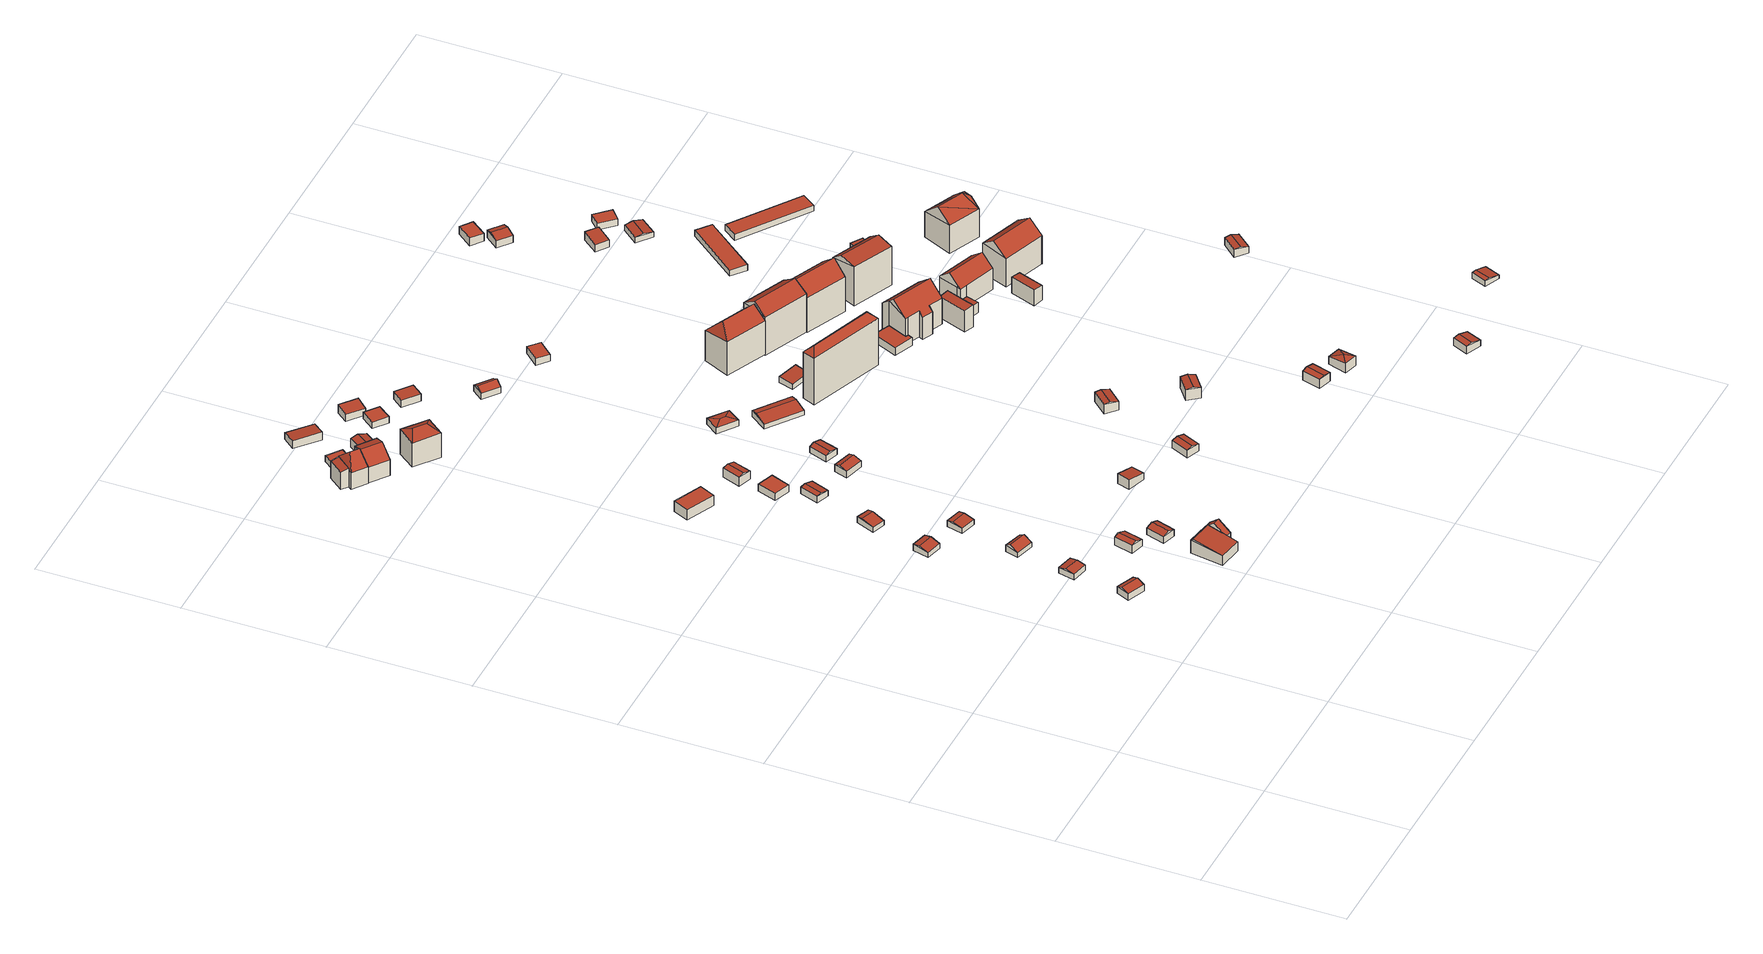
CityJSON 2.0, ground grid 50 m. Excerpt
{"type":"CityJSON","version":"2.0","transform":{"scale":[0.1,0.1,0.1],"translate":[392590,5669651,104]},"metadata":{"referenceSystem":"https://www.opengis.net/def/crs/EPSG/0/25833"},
"CityObjects":{
"building1":{"type":"Building","attributes":{"Dachtyp_tdc":"tdcGableRoof","Gemeindeschluessel":14627140,"Dachneigung":16.82,"QualitaetDacherkennung":60,"Geometrietyp2DReferenz":"3000","function":"31001_9998","roofType":"3100","measuredHeight":3.25},"geometry":[{"type":"MultiSurface","lod":"2","boundaries":[[[0,1,2,3]],[[1,4,5,2]],[[4,6,7,5]],[[6,0,3,7]],[[4,1,8]],[[0,6,9]],[[1,0,9,8]],[[6,4,8,9]],[[3,2,5,7]]],"semantics":{"surfaces":[{"type":"WallSurface"},{"type":"RoofSurface"},{"type":"GroundSurface"}],"values":[0,0,0,0,0,0,1,1,2]}}]},
"building2":{"type":"Building","attributes":{"Gemeindeschluessel":14627140,"Dachtyp_tdc":"tdcGableRoof","Dachneigung":11.04,"QualitaetDacherkennung":76,"Geometrietyp2DReferenz":"3000","function":"31001_9998","roofType":"3100","measuredHeight":2.81},"geometry":[{"type":"MultiSurface","lod":"2","boundaries":[[[10,11,12,13]],[[11,14,15,12]],[[14,16,17,15]],[[16,10,13,17]],[[14,11,18]],[[10,16,19]],[[11,10,19,18]],[[16,14,18,19]],[[13,12,15,17]]],"semantics":{"surfaces":[{"type":"WallSurface"},{"type":"RoofSurface"},{"type":"GroundSurface"}],"values":[0,0,0,0,0,0,1,1,2]}}]},
"building3":{"type":"Building","attributes":{"Dachtyp_tdc":"tdcGableRoof","Gemeindeschluessel":14627140,"Dachneigung":17.7,"QualitaetDacherkennung":90,"Geometrietyp2DReferenz":"3000","function":"31001_9998","roofType":"3100","measuredHeight":3.04},"geometry":[{"type":"MultiSurface","lod":"2","boundaries":[[[20,21,22,23]],[[21,24,25,22]],[[24,26,27,25]],[[26,20,23,27]],[[24,21,28]],[[20,26,29]],[[21,20,29,28]],[[26,24,28,29]],[[23,22,25,27]]],"semantics":{"surfaces":[{"type":"WallSurface"},{"type":"RoofSurface"},{"type":"GroundSurface"}],"values":[0,0,0,0,0,0,1,1,2]}}]},
"building4":{"type":"Building","attributes":{"Gemeindeschluessel":14627140,"Geometrietyp2DReferenz":"3000","function":"31001_9998","roofType":"9999"},"children":["building4-1","building4-2"]},
"building4-1":{"type":"BuildingPart","attributes":{"Dachtyp_tdc":"tdcGableRoof","Dachneigung":39.43,"QualitaetDacherkennung":83,"Geometrietyp2DReferenz":"3000","roofType":"3100","measuredHeight":7.21},"parents":["building4"],"geometry":[{"type":"MultiSurface","lod":"2","boundaries":[[[30,31,32,33]],[[31,34,35,32]],[[34,36,37,35]],[[34,31,38]],[[31,30,39,40,41,38]],[[36,34,38,41,42,43]],[[33,32,35,37]],[[33,37,36,30]],[[41,40,42]],[[43,39,30,36]],[[42,40,39,43]]],"semantics":{"surfaces":[{"type":"WallSurface"},{"type":"RoofSurface"},{"type":"GroundSurface"},{"type":"ClosureSurface"}],"values":[0,0,0,0,1,1,2,3,0,3,3]}}]},
"building4-2":{"type":"BuildingPart","attributes":{"Dachtyp_tdc":"tdcGableRoof","Dachneigung":10.47,"QualitaetDacherkennung":32,"Geometrietyp2DReferenz":"3000","roofType":"3100","measuredHeight":5.66},"parents":["building4"],"geometry":[{"type":"MultiSurface","lod":"2","boundaries":[[[44,45,30,33,46]],[[47,48,49,50]],[[48,44,46,49]],[[44,48,51]],[[45,44,51,52]],[[48,47,42,40,52,51]],[[46,33,37,50,49]],[[47,50,37,36,43]],[[39,30,45]],[[36,37,33,30]],[[43,36,30,39]],[[45,52,40,39]],[[43,42,47]],[[39,40,42,43]]],"semantics":{"surfaces":[{"type":"WallSurface"},{"type":"RoofSurface"},{"type":"GroundSurface"},{"type":"ClosureSurface"}],"values":[0,0,0,0,1,1,2,0,0,3,3,0,0,3]}}]},
"building5":{"type":"Building","attributes":{"Dachtyp_tdc":"tdcGableRoof","Gemeindeschluessel":14627140,"Dachneigung":27.89,"QualitaetDacherkennung":68,"Geometrietyp2DReferenz":"3000","function":"31001_9998","roofType":"3100","measuredHeight":3.41},"geometry":[{"type":"MultiSurface","lod":"2","boundaries":[[[53,54,55,56]],[[54,57,58,55]],[[57,59,60,58]],[[59,53,56,60]],[[57,54,61]],[[53,59,62]],[[54,53,62,61]],[[59,57,61,62]],[[56,55,58,60]]],"semantics":{"surfaces":[{"type":"WallSurface"},{"type":"RoofSurface"},{"type":"GroundSurface"}],"values":[0,0,0,0,0,0,1,1,2]}}]},
"building6":{"type":"Building","attributes":{"Dachtyp_tdc":"tdcGableRoof","Gemeindeschluessel":14627140,"Dachneigung":19.3,"QualitaetDacherkennung":85,"Geometrietyp2DReferenz":"3000","function":"31001_9998","roofType":"3100","measuredHeight":3.74},"geometry":[{"type":"MultiSurface","lod":"2","boundaries":[[[63,64,65,66]],[[64,67,68,65]],[[67,69,70,68]],[[69,63,66,70]],[[67,64,71]],[[63,69,72]],[[64,63,72,71]],[[69,67,71,72]],[[66,65,68,70]]],"semantics":{"surfaces":[{"type":"WallSurface"},{"type":"RoofSurface"},{"type":"GroundSurface"}],"values":[0,0,0,0,0,0,1,1,2]}}]},
"building7":{"type":"Building","attributes":{"Dachtyp_tdc":"tdcGableRoof","Gemeindeschluessel":14627140,"Dachneigung":17.99,"QualitaetDacherkennung":92,"Geometrietyp2DReferenz":"3000","function":"31001_9998","roofType":"3100","measuredHeight":3.45},"geometry":[{"type":"MultiSurface","lod":"2","boundaries":[[[73,74,75,76]],[[74,77,78,75]],[[77,79,80,78]],[[79,73,76,80]],[[77,74,81]],[[73,79,82]],[[74,73,82,81]],[[79,77,81,82]],[[76,75,78,80]]],"semantics":{"surfaces":[{"type":"WallSurface"},{"type":"RoofSurface"},{"type":"GroundSurface"}],"values":[0,0,0,0,0,0,1,1,2]}}]},
"building8":{"type":"Building","attributes":{"Dachtyp_tdc":"tdcGableRoof","Gemeindeschluessel":14627140,"Dachneigung":10.34,"QualitaetDacherkennung":85,"Geometrietyp2DReferenz":"3000","function":"31001_9998","roofType":"3100","measuredHeight":2.72},"geometry":[{"type":"MultiSurface","lod":"2","boundaries":[[[83,84,85,86]],[[84,87,88,85]],[[87,89,90,88]],[[89,83,86,90]],[[87,84,91]],[[83,89,92]],[[84,83,92,91]],[[89,87,91,92]],[[86,85,88,90]]],"semantics":{"surfaces":[{"type":"WallSurface"},{"type":"RoofSurface"},{"type":"GroundSurface"}],"values":[0,0,0,0,0,0,1,1,2]}}]},
"building9":{"type":"Building","attributes":{"Dachtyp_tdc":"tdcGableRoof","Gemeindeschluessel":14627140,"Dachneigung":10.16,"QualitaetDacherkennung":88,"Geometrietyp2DReferenz":"3000","function":"31001_9998","roofType":"3100","measuredHeight":2.74},"geometry":[{"type":"MultiSurface","lod":"2","boundaries":[[[93,94,95,96]],[[94,97,98,95]],[[97,99,100,98]],[[99,93,96,100]],[[97,94,101]],[[93,99,102]],[[94,93,102,101]],[[99,97,101,102]],[[96,95,98,100]]],"semantics":{"surfaces":[{"type":"WallSurface"},{"type":"RoofSurface"},{"type":"GroundSurface"}],"values":[0,0,0,0,0,0,1,1,2]}}]},
"building10":{"type":"Building","attributes":{"Dachtyp_tdc":"tdcPolyFlatRoof","Gemeindeschluessel":14627140,"Dachneigung":0,"QualitaetDacherkennung":33,"Geometrietyp2DReferenz":"3000","function":"31001_9998","roofType":"1000","measuredHeight":3.97},"geometry":[{"type":"MultiSurface","lod":"2","boundaries":[[[103,104,105,106]],[[104,107,108,105]],[[107,109,110,108]],[[109,103,106,110]],[[109,107,104,103]],[[106,105,108,110]]],"semantics":{"surfaces":[{"type":"WallSurface"},{"type":"RoofSurface"},{"type":"GroundSurface"}],"values":[0,0,0,0,1,2]}}]},
"building11":{"type":"Building","attributes":{"Dachtyp_tdc":"tdcGableRoof","Gemeindeschluessel":14627140,"Dachneigung":14.26,"QualitaetDacherkennung":82,"Geometrietyp2DReferenz":"3000","function":"31001_9998","roofType":"3100","measuredHeight":2.98},"geometry":[{"type":"MultiSurface","lod":"2","boundaries":[[[111,112,113,114]],[[112,115,116,113]],[[115,117,118,116]],[[117,111,114,118]],[[115,112,119]],[[111,117,120]],[[112,111,120,119]],[[117,115,119,120]],[[114,113,116,118]]],"semantics":{"surfaces":[{"type":"WallSurface"},{"type":"RoofSurface"},{"type":"GroundSurface"}],"values":[0,0,0,0,0,0,1,1,2]}}]},
"building12":{"type":"Building","attributes":{"Dachtyp_tdc":"tdcPolyFlatRoof","Gemeindeschluessel":14627140,"Dachneigung":0,"QualitaetDacherkennung":75,"Geometrietyp2DReferenz":"3000","function":"31001_9998","roofType":"1000","measuredHeight":2.74},"geometry":[{"type":"MultiSurface","lod":"2","boundaries":[[[121,122,123,124]],[[122,125,126,123]],[[125,127,128,126]],[[127,121,124,128]],[[127,125,122,121]],[[124,123,126,128]]],"semantics":{"surfaces":[{"type":"WallSurface"},{"type":"RoofSurface"},{"type":"GroundSurface"}],"values":[0,0,0,0,1,2]}}]},
"building13":{"type":"Building","attributes":{"Dachtyp_tdc":"tdcGableRoof","Gemeindeschluessel":14627140,"Dachneigung":15.12,"QualitaetDacherkennung":73,"Geometrietyp2DReferenz":"3000","function":"31001_9998","roofType":"3100","measuredHeight":3.98},"geometry":[{"type":"MultiSurface","lod":"2","boundaries":[[[129,130,131,132]],[[130,133,134,131]],[[133,135,136,134]],[[135,129,132,136]],[[133,130,137]],[[129,135,138]],[[130,129,138,137]],[[135,133,137,138]],[[132,131,134,136]]],"semantics":{"surfaces":[{"type":"WallSurface"},{"type":"RoofSurface"},{"type":"GroundSurface"}],"values":[0,0,0,0,0,0,1,1,2]}}]},
"building14":{"type":"Building","attributes":{"Dachtyp_tdc":"tdcPolyFlatRoof","Gemeindeschluessel":14627140,"Dachneigung":10.71,"QualitaetDacherkennung":59,"Geometrietyp2DReferenz":"3000","function":"31001_9998","roofType":"2100","measuredHeight":3.83},"geometry":[{"type":"MultiSurface","lod":"2","boundaries":[[[139,140,141,142]],[[140,143,144,141]],[[143,145,146,144]],[[145,139,142,146]],[[145,143,140,139]],[[142,141,144,146]]],"semantics":{"surfaces":[{"type":"WallSurface"},{"type":"RoofSurface"},{"type":"GroundSurface"}],"values":[0,0,0,0,1,2]}}]},
"building15":{"type":"Building","attributes":{"Dachtyp_tdc":"tdcGableRoof","Gemeindeschluessel":14627140,"Dachneigung":16.82,"QualitaetDacherkennung":81,"Geometrietyp2DReferenz":"3000","function":"31001_9998","roofType":"3100","measuredHeight":3.36},"geometry":[{"type":"MultiSurface","lod":"2","boundaries":[[[147,148,149,150]],[[148,151,152,149]],[[151,153,154,152]],[[153,147,150,154]],[[151,148,155]],[[147,153,156]],[[148,147,156,155]],[[153,151,155,156]],[[150,149,152,154]]],"semantics":{"surfaces":[{"type":"WallSurface"},{"type":"RoofSurface"},{"type":"GroundSurface"}],"values":[0,0,0,0,0,0,1,1,2]}}]},
"building16":{"type":"Building","attributes":{"Dachtyp_tdc":"tdcGableRoof","Gemeindeschluessel":14627140,"Dachneigung":11.55,"QualitaetDacherkennung":79,"Geometrietyp2DReferenz":"3000","function":"31001_9998","roofType":"3100","measuredHeight":3.08},"geometry":[{"type":"MultiSurface","lod":"2","boundaries":[[[157,158,159,160]],[[158,161,162,159]],[[161,163,164,162]],[[163,157,160,164]],[[161,158,165]],[[157,163,166]],[[158,157,166,165]],[[163,161,165,166]],[[160,159,162,164]]],"semantics":{"surfaces":[{"type":"WallSurface"},{"type":"RoofSurface"},{"type":"GroundSurface"}],"values":[0,0,0,0,0,0,1,1,2]}}]},
"building17":{"type":"Building","attributes":{"Dachtyp_tdc":"tdcGableRoof","Gemeindeschluessel":14627140,"Dachneigung":14.58,"QualitaetDacherkennung":77,"Geometrietyp2DReferenz":"3000","function":"31001_9998","roofType":"3100","measuredHeight":3.54},"geometry":[{"type":"MultiSurface","lod":"2","boundaries":[[[167,168,169,170]],[[168,171,172,169]],[[171,173,174,172]],[[173,167,170,174]],[[171,168,175]],[[167,173,176]],[[168,167,176,175]],[[173,171,175,176]],[[170,169,172,174]]],"semantics":{"surfaces":[{"type":"WallSurface"},{"type":"RoofSurface"},{"type":"GroundSurface"}],"values":[0,0,0,0,0,0,1,1,2]}}]},
"building18":{"type":"Building","attributes":{"Dachtyp_tdc":"tdcPolyFlatRoof","Gemeindeschluessel":14627140,"Dachneigung":11.93,"QualitaetDacherkennung":57,"Geometrietyp2DReferenz":"3000","function":"31001_9998","roofType":"2100","measuredHeight":7.42},"geometry":[{"type":"MultiSurface","lod":"2","boundaries":[[[177,178,179,180]],[[178,181,182,179]],[[181,183,184,182]],[[183,177,180,184]],[[183,181,178,177]],[[180,179,182,184]]],"semantics":{"surfaces":[{"type":"WallSurface"},{"type":"RoofSurface"},{"type":"GroundSurface"}],"values":[0,0,0,0,1,2]}}]},
"building19":{"type":"Building","attributes":{"Dachtyp_tdc":"tdcHipAndGableRoof","Gemeindeschluessel":14627140,"Dachneigung":40.52,"QualitaetDacherkennung":68,"Geometrietyp2DReferenz":"3000","function":"31001_9998","roofType":"5000","measuredHeight":10.8},"geometry":[{"type":"MultiSurface","lod":"2","boundaries":[[[185,186,187,188]],[[186,189,182,187]],[[189,190,179,182]],[[190,191,192,179]],[[191,193,194,192]],[[193,185,188,194]],[[190,189,186,195]],[[186,185,193,195]],[[193,191,190,195]],[[188,187,182,179,192,194]]],"semantics":{"surfaces":[{"type":"WallSurface"},{"type":"RoofSurface"},{"type":"GroundSurface"}],"values":[0,0,0,0,0,0,1,1,1,2]}}]},
"building20":{"type":"Building","attributes":{"Dachtyp_tdc":"tdcGableRoof","Gemeindeschluessel":14627140,"Dachneigung":39.74,"QualitaetDacherkennung":41,"Geometrietyp2DReferenz":"3000","function":"31001_9998","roofType":"3100","measuredHeight":10.24},"geometry":[{"type":"MultiSurface","lod":"2","boundaries":[[[196,197,198,199]],[[197,200,201,198]],[[200,202,203,201]],[[202,196,199,203]],[[200,197,204]],[[196,202,205]],[[197,196,205,204]],[[202,200,204,205]],[[199,198,201,203]]],"semantics":{"surfaces":[{"type":"WallSurface"},{"type":"RoofSurface"},{"type":"GroundSurface"}],"values":[0,0,0,0,0,0,1,1,2]}}]},
"building21":{"type":"Building","attributes":{"Dachtyp_tdc":"tdcPolyFlatRoof","Gemeindeschluessel":14627140,"Dachneigung":0,"QualitaetDacherkennung":74,"Geometrietyp2DReferenz":"3000","function":"31001_9998","roofType":"1000","measuredHeight":2.43},"geometry":[{"type":"MultiSurface","lod":"2","boundaries":[[[206,207,208,209]],[[207,210,211,208]],[[210,212,213,211]],[[212,206,209,213]],[[212,210,207,206]],[[209,208,211,213]]],"semantics":{"surfaces":[{"type":"WallSurface"},{"type":"RoofSurface"},{"type":"GroundSurface"}],"values":[0,0,0,0,1,2]}}]},
"building22":{"type":"Building","attributes":{"Dachtyp_tdc":"tdcGableRoof","Gemeindeschluessel":14627140,"Dachneigung":12.58,"QualitaetDacherkennung":69,"Geometrietyp2DReferenz":"3000","function":"31001_9998","roofType":"3100","measuredHeight":4.21},"geometry":[{"type":"MultiSurface","lod":"2","boundaries":[[[214,215,216,217]],[[215,218,219,216]],[[218,220,221,219]],[[220,214,217,221]],[[218,215,222]],[[214,220,223]],[[215,214,223,222]],[[220,218,222,223]],[[217,216,219,221]]],"semantics":{"surfaces":[{"type":"WallSurface"},{"type":"RoofSurface"},{"type":"GroundSurface"}],"values":[0,0,0,0,0,0,1,1,2]}}]},
"building23":{"type":"Building","attributes":{"Gemeindeschluessel":14627140,"Dachtyp_tdc":"tdcHipRoof","Dachneigung":22,"QualitaetDacherkennung":36,"Geometrietyp2DReferenz":"3000","function":"31001_9998","roofType":"3200","measuredHeight":11.39},"geometry":[{"type":"MultiSurface","lod":"2","boundaries":[[[224,225,226,227]],[[225,228,229,226]],[[228,230,231,229]],[[230,224,227,231]],[[228,225,232]],[[224,230,233]],[[225,224,233,232]],[[230,228,232,233]],[[227,226,229,231]]],"semantics":{"surfaces":[{"type":"WallSurface"},{"type":"RoofSurface"},{"type":"GroundSurface"}],"values":[0,0,0,0,1,1,1,1,2]}}]},
"building24":{"type":"Building","attributes":{"Dachtyp_tdc":"tdcGableRoof","Gemeindeschluessel":14627140,"Dachneigung":17.77,"QualitaetDacherkennung":86,"Geometrietyp2DReferenz":"3000","function":"31001_9998","roofType":"3100","measuredHeight":4.08},"geometry":[{"type":"MultiSurface","lod":"2","boundaries":[[[234,235,236,237]],[[235,238,239,236]],[[238,240,241,239]],[[240,234,237,241]],[[238,235,242]],[[234,240,243]],[[235,234,243,242]],[[240,238,242,243]],[[237,236,239,241]]],"semantics":{"surfaces":[{"type":"WallSurface"},{"type":"RoofSurface"},{"type":"GroundSurface"}],"values":[0,0,0,0,0,0,1,1,2]}}]},
"building25":{"type":"Building","attributes":{"Dachtyp_tdc":"tdcPolyFlatRoof","Gemeindeschluessel":14627140,"Dachneigung":5.18,"QualitaetDacherkennung":78,"Geometrietyp2DReferenz":"3000","function":"31001_9998","roofType":"2100","measuredHeight":3.04},"geometry":[{"type":"MultiSurface","lod":"2","boundaries":[[[244,245,246,247]],[[245,248,249,246]],[[248,250,251,249]],[[250,244,247,251]],[[250,248,245,244]],[[247,246,249,251]]],"semantics":{"surfaces":[{"type":"WallSurface"},{"type":"RoofSurface"},{"type":"GroundSurface"}],"values":[0,0,0,0,1,2]}}]},
"building26":{"type":"Building","attributes":{"Dachtyp_tdc":"tdcGableRoof","Gemeindeschluessel":14627140,"Dachneigung":14.33,"QualitaetDacherkennung":61,"Geometrietyp2DReferenz":"3000","function":"31001_9998","roofType":"3100","measuredHeight":4.75},"geometry":[{"type":"MultiSurface","lod":"2","boundaries":[[[252,253,254,255]],[[253,256,257,254]],[[256,258,259,257]],[[258,252,255,259]],[[256,253,260]],[[252,258,261]],[[253,252,261,260]],[[258,256,260,261]],[[255,254,257,259]]],"semantics":{"surfaces":[{"type":"WallSurface"},{"type":"RoofSurface"},{"type":"GroundSurface"}],"values":[0,0,0,0,0,0,1,1,2]}}]},
"building27":{"type":"Building","attributes":{"Dachtyp_tdc":"tdcGableRoof","Gemeindeschluessel":14627140,"Dachneigung":11.95,"QualitaetDacherkennung":75,"Geometrietyp2DReferenz":"3000","function":"31001_9998","roofType":"3100","measuredHeight":4.12},"geometry":[{"type":"MultiSurface","lod":"2","boundaries":[[[262,263,264,265]],[[263,266,267,264]],[[266,268,269,267]],[[268,262,265,269]],[[266,263,270]],[[262,268,271]],[[263,262,271,270]],[[268,266,270,271]],[[265,264,267,269]]],"semantics":{"surfaces":[{"type":"WallSurface"},{"type":"RoofSurface"},{"type":"GroundSurface"}],"values":[0,0,0,0,0,0,1,1,2]}}]},
"building28":{"type":"Building","attributes":{"Dachtyp_tdc":"tdcPolyFlatRoof","Gemeindeschluessel":14627140,"Dachneigung":0,"QualitaetDacherkennung":85,"Geometrietyp2DReferenz":"3000","function":"31001_9998","roofType":"1000","measuredHeight":2.52},"geometry":[{"type":"MultiSurface","lod":"2","boundaries":[[[272,273,274,275]],[[273,276,277,274]],[[276,278,279,277]],[[278,272,275,279]],[[278,276,273,272]],[[275,274,277,279]]],"semantics":{"surfaces":[{"type":"WallSurface"},{"type":"RoofSurface"},{"type":"GroundSurface"}],"values":[0,0,0,0,1,2]}}]},
"building29":{"type":"Building","attributes":{"Dachtyp_tdc":"tdcPolyFlatRoof","Gemeindeschluessel":14627140,"Dachneigung":7.44,"QualitaetDacherkennung":81,"Geometrietyp2DReferenz":"3000","function":"31001_9998","roofType":"2100","measuredHeight":3.34},"geometry":[{"type":"MultiSurface","lod":"2","boundaries":[[[280,281,282,283]],[[281,284,285,282]],[[284,286,287,285]],[[286,280,283,287]],[[286,284,281,280]],[[283,282,285,287]]],"semantics":{"surfaces":[{"type":"WallSurface"},{"type":"RoofSurface"},{"type":"GroundSurface"}],"values":[0,0,0,0,1,2]}}]},
"building30":{"type":"Building","attributes":{"Dachtyp_tdc":"tdcTentRoof","Gemeindeschluessel":14627140,"Dachneigung":18.54,"QualitaetDacherkennung":41,"Geometrietyp2DReferenz":"3000","function":"31001_9998","roofType":"3500","measuredHeight":4.39},"geometry":[{"type":"MultiSurface","lod":"2","boundaries":[[[288,289,290,291]],[[289,292,293,290]],[[292,294,295,293]],[[294,288,291,295]],[[289,288,296]],[[292,289,296]],[[294,292,296]],[[288,294,296]],[[291,290,293,295]]],"semantics":{"surfaces":[{"type":"WallSurface"},{"type":"RoofSurface"},{"type":"GroundSurface"}],"values":[0,0,0,0,1,1,1,1,2]}}]},
"building31":{"type":"Building","attributes":{"Dachtyp_tdc":"tdcFreeFormRoof","Gemeindeschluessel":14627140,"Dachneigung":11.01,"QualitaetDacherkennung":25,"Geometrietyp2DReferenz":"3000","function":"31001_9998","roofType":"5000","measuredHeight":2.88},"geometry":[{"type":"MultiSurface","lod":"2","boundaries":[[[297,298,299,300]],[[298,301,302,299]],[[301,303,304,302]],[[303,297,300,304]],[[305,303,301]],[[306,305,301,298]],[[306,298,297]],[[305,306,297,303]],[[300,299,302,304]]],"semantics":{"surfaces":[{"type":"WallSurface"},{"type":"RoofSurface"},{"type":"GroundSurface"}],"values":[0,0,0,0,1,1,1,1,2]}}]},
"building32":{"type":"Building","attributes":{"Dachtyp_tdc":"tdcPolyFlatRoof","Gemeindeschluessel":14627140,"Dachneigung":3.61,"QualitaetDacherkennung":79,"Geometrietyp2DReferenz":"3000","function":"31001_9998","roofType":"2100","measuredHeight":3.04},"geometry":[{"type":"MultiSurface","lod":"2","boundaries":[[[307,308,309,310]],[[308,311,312,309]],[[311,313,314,312]],[[313,307,310,314]],[[313,311,308,307]],[[310,309,312,314]]],"semantics":{"surfaces":[{"type":"WallSurface"},{"type":"RoofSurface"},{"type":"GroundSurface"}],"values":[0,0,0,0,1,2]}}]},
"building33":{"type":"Building","attributes":{"Dachtyp_tdc":"tdcGableRoof","Gemeindeschluessel":14627140,"Dachneigung":14.71,"QualitaetDacherkennung":72,"Geometrietyp2DReferenz":"3000","function":"31001_9998","roofType":"3100","measuredHeight":3.44},"geometry":[{"type":"MultiSurface","lod":"2","boundaries":[[[315,316,317,318]],[[316,319,320,317]],[[319,321,322,320]],[[321,315,318,322]],[[319,316,323]],[[315,321,324]],[[316,315,324,323]],[[321,319,323,324]],[[318,317,320,322]]],"semantics":{"surfaces":[{"type":"WallSurface"},{"type":"RoofSurface"},{"type":"GroundSurface"}],"values":[0,0,0,0,0,0,1,1,2]}}]},
"building34":{"type":"Building","attributes":{"Dachtyp_tdc":"tdcGableRoof","Gemeindeschluessel":14627140,"Dachneigung":10.98,"QualitaetDacherkennung":29,"Geometrietyp2DReferenz":"3000","function":"31001_9998","roofType":"3100","measuredHeight":2.81},"geometry":[{"type":"MultiSurface","lod":"2","boundaries":[[[325,326,327,328]],[[326,329,330,327]],[[329,331,332,330]],[[331,325,328,332]],[[329,326,333]],[[325,331,334]],[[326,325,334,333]],[[331,329,333,334]],[[328,327,330,332]]],"semantics":{"surfaces":[{"type":"WallSurface"},{"type":"RoofSurface"},{"type":"GroundSurface"}],"values":[0,0,0,0,0,0,1,1,2]}}]},
"building35":{"type":"Building","attributes":{"Dachtyp_tdc":"tdcGableRoof","Gemeindeschluessel":14627140,"Dachneigung":26.27,"QualitaetDacherkennung":77,"Geometrietyp2DReferenz":"3000","function":"31001_9998","roofType":"3100","measuredHeight":3.72},"geometry":[{"type":"MultiSurface","lod":"2","boundaries":[[[335,336,337,338]],[[336,339,340,337]],[[339,341,342,340]],[[341,335,338,342]],[[339,336,343]],[[335,341,344]],[[336,335,344,343]],[[341,339,343,344]],[[338,337,340,342]]],"semantics":{"surfaces":[{"type":"WallSurface"},{"type":"RoofSurface"},{"type":"GroundSurface"}],"values":[0,0,0,0,0,0,1,1,2]}}]},
"building36":{"type":"Building","attributes":{"Dachtyp_tdc":"tdcPolyFlatRoof","Gemeindeschluessel":14627140,"Dachneigung":2.93,"QualitaetDacherkennung":87,"Geometrietyp2DReferenz":"3000","function":"31001_9998","roofType":"2100","measuredHeight":2.43},"geometry":[{"type":"MultiSurface","lod":"2","boundaries":[[[345,346,347,348]],[[346,349,350,347]],[[349,351,352,350]],[[351,345,348,352]],[[351,349,346,345]],[[348,347,350,352]]],"semantics":{"surfaces":[{"type":"WallSurface"},{"type":"RoofSurface"},{"type":"GroundSurface"}],"values":[0,0,0,0,1,2]}}]},
"building37":{"type":"Building","attributes":{"Dachtyp_tdc":"tdcFreeFormRoof","Gemeindeschluessel":14627140,"Dachneigung":42.44,"QualitaetDacherkennung":0,"Geometrietyp2DReferenz":"3000","BezugspunktDach":"2000","function":"31001_9998","measuredHeight":20.67},"geometry":[{"type":"MultiSurface","lod":"2","boundaries":[[[353,354,355]],[[356,353,355,357]],[[356,357,358]],[[353,356,358,354]],[[358,357,359,360]],[[357,355,361,359]],[[355,354,362,361]],[[354,358,360,362]],[[360,359,361,362]]],"semantics":{"surfaces":[{"type":"RoofSurface"},{"type":"WallSurface"},{"type":"GroundSurface"}],"values":[0,0,0,0,1,1,1,1,2]}}]},
"building38":{"type":"Building","attributes":{"Dachtyp_tdc":"tdcPolyFlatRoof","Gemeindeschluessel":14627140,"Dachneigung":0,"QualitaetDacherkennung":72,"Geometrietyp2DReferenz":"3000","function":"31001_9998","roofType":"1000","measuredHeight":2.59},"geometry":[{"type":"MultiSurface","lod":"2","boundaries":[[[363,364,365,366]],[[364,367,368,365]],[[367,369,370,368]],[[369,363,366,370]],[[369,367,364,363]],[[366,365,368,370]]],"semantics":{"surfaces":[{"type":"WallSurface"},{"type":"RoofSurface"},{"type":"GroundSurface"}],"values":[0,0,0,0,1,2]}}]},
"building39":{"type":"Building","attributes":{"Dachtyp_tdc":"tdcHipAndGableRoof","Gemeindeschluessel":14627140,"Dachneigung":43.47,"QualitaetDacherkennung":59,"Geometrietyp2DReferenz":"3000","function":"31001_9998","roofType":"5000","measuredHeight":16.79},"geometry":[{"type":"MultiSurface","lod":"2","boundaries":[[[371,372,373,374]],[[372,375,376,373]],[[375,377,378,376]],[[377,371,374,378]],[[375,372,379]],[[371,377,380]],[[372,371,380,379]],[[377,375,379,380]],[[374,373,376,378]]],"semantics":{"surfaces":[{"type":"WallSurface"},{"type":"RoofSurface"},{"type":"GroundSurface"}],"values":[0,0,0,0,1,0,1,1,2]}}]},
"building40":{"type":"Building","attributes":{"Dachtyp_tdc":"tdcGableRoof","Gemeindeschluessel":14627140,"Dachneigung":13.81,"QualitaetDacherkennung":65,"Geometrietyp2DReferenz":"3000","function":"31001_9998","roofType":"3100","measuredHeight":2.52},"geometry":[{"type":"MultiSurface","lod":"2","boundaries":[[[381,382,383,384]],[[382,385,386,383]],[[385,387,388,386]],[[387,381,384,388]],[[385,382,389]],[[381,387,390]],[[382,381,390,389]],[[387,385,389,390]],[[384,383,386,388]]],"semantics":{"surfaces":[{"type":"WallSurface"},{"type":"RoofSurface"},{"type":"GroundSurface"}],"values":[0,0,0,0,0,0,1,1,2]}}]},
"building41":{"type":"Building","attributes":{"Dachtyp_tdc":"tdcPolyFlatRoof","Gemeindeschluessel":14627140,"Dachneigung":0,"QualitaetDacherkennung":61,"Geometrietyp2DReferenz":"3000","function":"31001_9998","roofType":"1000","measuredHeight":3.03},"geometry":[{"type":"MultiSurface","lod":"2","boundaries":[[[391,392,393,394]],[[392,395,396,393]],[[395,397,398,396]],[[397,399,400,398]],[[399,401,402,400]],[[401,391,394,402]],[[401,399,397,395,392,391]],[[394,393,396,398,400,402]]],"semantics":{"surfaces":[{"type":"WallSurface"},{"type":"RoofSurface"},{"type":"GroundSurface"}],"values":[0,0,0,0,0,0,1,2]}}]},
"building42":{"type":"Building","attributes":{"Dachtyp_tdc":"tdcGableRoof","Gemeindeschluessel":14627140,"Dachneigung":33.9,"QualitaetDacherkennung":58,"Geometrietyp2DReferenz":"3000","function":"31001_9998","roofType":"3100","measuredHeight":18.44},"geometry":[{"type":"MultiSurface","lod":"2","boundaries":[[[403,404,405,406]],[[404,407,408,405]],[[407,409,410,408]],[[409,403,406,410]],[[407,404,411]],[[403,409,412]],[[404,403,412,411]],[[409,407,411,412]],[[406,405,408,410]]],"semantics":{"surfaces":[{"type":"WallSurface"},{"type":"RoofSurface"},{"type":"GroundSurface"}],"values":[0,0,0,0,0,0,1,1,2]}}]},
"building43":{"type":"Building","attributes":{"Dachtyp_tdc":"tdcFreeFormRoof","Gemeindeschluessel":14627140,"Dachneigung":40.97,"QualitaetDacherkennung":55,"Geometrietyp2DReferenz":"3000","function":"31001_9998","roofType":"5000","measuredHeight":14.9},"geometry":[{"type":"MultiSurface","lod":"2","boundaries":[[[413,414,415,416]],[[414,417,418,415]],[[417,419,420,418]],[[419,421,422,420]],[[421,423,424,422]],[[423,425,426,424]],[[425,427,428,426]],[[427,429,430,428]],[[429,431,432,430]],[[431,413,416,432]],[[433,423,421,419,434]],[[413,431,429,427,425,433,434,417,414]],[[425,423,433]],[[419,417,434]],[[416,415,418,420,422,424,426,428,430,432]]],"semantics":{"surfaces":[{"type":"WallSurface"},{"type":"RoofSurface"},{"type":"GroundSurface"}],"values":[0,0,0,0,0,0,0,0,0,0,1,1,0,0,2]}}]},
"building44":{"type":"Building","attributes":{"Dachtyp_tdc":"tdcPolyFlatRoof","Gemeindeschluessel":14627140,"Dachneigung":4.37,"QualitaetDacherkennung":57,"Geometrietyp2DReferenz":"3000","function":"31001_9998","roofType":"2100","measuredHeight":8.69},"geometry":[{"type":"MultiSurface","lod":"2","boundaries":[[[435,436,437,438]],[[436,439,440,437]],[[439,441,442,440]],[[441,443,444,442]],[[443,445,446,444]],[[445,435,438,446]],[[445,443,441,439,436,435]],[[438,437,440,442,444,446]]],"semantics":{"surfaces":[{"type":"WallSurface"},{"type":"RoofSurface"},{"type":"GroundSurface"}],"values":[0,0,0,0,0,0,1,2]}}]},
"building45":{"type":"Building","attributes":{"Dachtyp_tdc":"tdcGableRoof","Gemeindeschluessel":14627140,"Dachneigung":39.31,"QualitaetDacherkennung":55,"Geometrietyp2DReferenz":"3000","function":"31001_9998","roofType":"3100","measuredHeight":18.04},"geometry":[{"type":"MultiSurface","lod":"2","boundaries":[[[447,448,449,450]],[[448,451,452,449]],[[451,453,408,452]],[[453,454,405,408]],[[454,447,450,405]],[[454,455,456,447]],[[448,456,455,457,451]],[[453,457,455,454]],[[451,457,453]],[[447,456,448]],[[450,449,452,408,405]]],"semantics":{"surfaces":[{"type":"WallSurface"},{"type":"RoofSurface"},{"type":"GroundSurface"}],"values":[0,0,0,0,0,1,1,0,0,0,2]}}]},
"building46":{"type":"Building","attributes":{"Gemeindeschluessel":14627140,"Geometrietyp2DReferenz":"3000","function":"31001_9998","roofType":"9999"},"children":["building46-1","building46-2"]},
"building46-1":{"type":"BuildingPart","attributes":{"Dachtyp_tdc":"tdcPolyFlatRoof","Dachneigung":0,"QualitaetDacherkennung":42,"Geometrietyp2DReferenz":"3000","roofType":"1000","measuredHeight":3.87},"parents":["building46"],"geometry":[{"type":"MultiSurface","lod":"2","boundaries":[[[458,459,444,446]],[[459,460,461,444]],[[460,462,463,464,461]],[[462,460,459,458,465]],[[446,444,461,464]],[[465,463,462]],[[446,464,463,465,458]]],"semantics":{"surfaces":[{"type":"WallSurface"},{"type":"RoofSurface"},{"type":"GroundSurface"},{"type":"ClosureSurface"}],"values":[0,0,0,1,2,0,3]}}]},
"building46-2":{"type":"BuildingPart","attributes":{"Dachtyp_tdc":"tdcPolyFlatRoof","Dachneigung":3.42,"QualitaetDacherkennung":62,"Geometrietyp2DReferenz":"3000","roofType":"2100","measuredHeight":4.08},"parents":["building46"],"geometry":[{"type":"MultiSurface","lod":"2","boundaries":[[[463,466,467,464]],[[466,468,469,467]],[[468,470,458,446,469]],[[468,466,463,465,470]],[[446,464,467,469]],[[465,458,470]],[[463,464,446,458,465]]],"semantics":{"surfaces":[{"type":"WallSurface"},{"type":"RoofSurface"},{"type":"GroundSurface"},{"type":"ClosureSurface"}],"values":[0,0,0,1,2,0,3]}}]},
"building47":{"type":"Building","attributes":{"Dachtyp_tdc":"tdcGableRoof","Gemeindeschluessel":14627140,"Dachneigung":16.39,"QualitaetDacherkennung":76,"Geometrietyp2DReferenz":"3000","function":"31001_9998","roofType":"3100","measuredHeight":3.5},"geometry":[{"type":"MultiSurface","lod":"2","boundaries":[[[471,472,473,474]],[[472,475,476,473]],[[475,477,478,476]],[[477,471,474,478]],[[475,472,479]],[[471,477,480]],[[472,471,480,479]],[[477,475,479,480]],[[474,473,476,478]]],"semantics":{"surfaces":[{"type":"WallSurface"},{"type":"RoofSurface"},{"type":"GroundSurface"}],"values":[0,0,0,0,0,0,1,1,2]}}]},
"building48":{"type":"Building","attributes":{"Dachtyp_tdc":"tdcPolyFlatRoof","Gemeindeschluessel":14627140,"Dachneigung":6.08,"QualitaetDacherkennung":80,"Geometrietyp2DReferenz":"3000","function":"31001_9998","roofType":"2100","measuredHeight":6.25},"geometry":[{"type":"MultiSurface","lod":"2","boundaries":[[[481,482,483,484]],[[482,485,486,483]],[[485,487,488,486]],[[487,481,484,488]],[[487,485,482,481]],[[484,483,486,488]]],"semantics":{"surfaces":[{"type":"WallSurface"},{"type":"RoofSurface"},{"type":"GroundSurface"}],"values":[0,0,0,0,1,2]}}]},
"building49":{"type":"Building","attributes":{"Dachtyp_tdc":"tdcGableRoof","Gemeindeschluessel":14627140,"Dachneigung":41.41,"QualitaetDacherkennung":49,"Geometrietyp2DReferenz":"3000","function":"31001_9998","roofType":"3100","measuredHeight":12.38},"geometry":[{"type":"MultiSurface","lod":"2","boundaries":[[[489,490,491,492]],[[490,493,494,491]],[[493,495,496,494]],[[495,497,498,496]],[[497,499,500,498]],[[499,489,492,500]],[[501,502,503,504]],[[503,502,505,495,493,490]],[[497,505,502,501,499]],[[495,505,497]],[[489,504,503,490]],[[499,501,504,489]],[[492,491,494,496,498,500]]],"semantics":{"surfaces":[{"type":"WallSurface"},{"type":"RoofSurface"},{"type":"GroundSurface"}],"values":[0,0,0,0,0,0,1,1,0,0,0,0,2]}}]},
"building50":{"type":"Building","attributes":{"Dachtyp_tdc":"tdcGableRoof","Gemeindeschluessel":14627140,"Dachneigung":11.11,"QualitaetDacherkennung":30,"Geometrietyp2DReferenz":"3000","function":"31001_9998","roofType":"3100","measuredHeight":16.61},"geometry":[{"type":"MultiSurface","lod":"2","boundaries":[[[506,507,508,509]],[[507,510,511,508]],[[510,512,513,511]],[[512,506,509,513]],[[510,507,514]],[[506,512,515]],[[507,506,515,514]],[[512,510,514,515]],[[509,508,511,513]]],"semantics":{"surfaces":[{"type":"WallSurface"},{"type":"RoofSurface"},{"type":"GroundSurface"}],"values":[0,0,0,0,0,0,1,1,2]}}]},
"building51":{"type":"Building","attributes":{"Dachtyp_tdc":"tdcFreeFormRoof","Gemeindeschluessel":14627140,"Dachneigung":38.31,"QualitaetDacherkennung":50,"Geometrietyp2DReferenz":"3000","function":"31001_9998","roofType":"5000","measuredHeight":15.41},"geometry":[{"type":"MultiSurface","lod":"2","boundaries":[[[516,517,518,519]],[[517,520,521,518]],[[520,522,523,521]],[[522,524,525,523]],[[524,516,519,525]],[[517,516,526,527,520]],[[526,524,522,527]],[[522,520,527]],[[516,524,526]],[[519,518,521,523,525]]],"semantics":{"surfaces":[{"type":"WallSurface"},{"type":"RoofSurface"},{"type":"GroundSurface"}],"values":[0,0,0,0,0,1,1,0,0,2]}}]},
"building52":{"type":"Building","attributes":{"Dachtyp_tdc":"tdcPolyFlatRoof","Gemeindeschluessel":14627140,"Dachneigung":0,"QualitaetDacherkennung":67,"Geometrietyp2DReferenz":"3000","function":"31001_2463","roofType":"1000","measuredHeight":2.27},"geometry":[{"type":"MultiSurface","lod":"2","boundaries":[[[528,529,530,531]],[[529,532,533,530]],[[532,534,535,533]],[[534,528,531,535]],[[534,532,529,528]],[[531,530,533,535]]],"semantics":{"surfaces":[{"type":"WallSurface"},{"type":"RoofSurface"},{"type":"GroundSurface"}],"values":[0,0,0,0,1,2]}}]},
"building53":{"type":"Building","attributes":{"Dachtyp_tdc":"tdcGableRoof","Gemeindeschluessel":14627140,"Dachneigung":14.34,"QualitaetDacherkennung":79,"Geometrietyp2DReferenz":"3000","function":"31001_9998","roofType":"3100","measuredHeight":3.67},"geometry":[{"type":"MultiSurface","lod":"2","boundaries":[[[536,537,538,539]],[[537,540,541,538]],[[540,542,543,541]],[[542,536,539,543]],[[540,537,544]],[[536,542,545]],[[537,536,545,544]],[[542,540,544,545]],[[539,538,541,543]]],"semantics":{"surfaces":[{"type":"WallSurface"},{"type":"RoofSurface"},{"type":"GroundSurface"}],"values":[0,0,0,0,0,0,1,1,2]}}]},
"building54":{"type":"Building","attributes":{"Dachtyp_tdc":"tdcPolyFlatRoof","Gemeindeschluessel":14627140,"Dachneigung":0,"QualitaetDacherkennung":80,"Geometrietyp2DReferenz":"3000","function":"31001_9998","roofType":"1000","measuredHeight":2.97},"geometry":[{"type":"MultiSurface","lod":"2","boundaries":[[[546,547,548,549]],[[547,550,551,548]],[[550,552,553,551]],[[552,546,549,553]],[[552,550,547,546]],[[549,548,551,553]]],"semantics":{"surfaces":[{"type":"WallSurface"},{"type":"RoofSurface"},{"type":"GroundSurface"}],"values":[0,0,0,0,1,2]}}]},
"building55":{"type":"Building","attributes":{"Dachtyp_tdc":"tdcPolyFlatRoof","Gemeindeschluessel":14627140,"Dachneigung":4.24,"QualitaetDacherkennung":83,"Geometrietyp2DReferenz":"3000","function":"31001_9998","roofType":"2100","measuredHeight":3.24},"geometry":[{"type":"MultiSurface","lod":"2","boundaries":[[[554,555,556,557]],[[555,558,559,556]],[[558,560,561,559]],[[560,554,557,561]],[[560,558,555,554]],[[557,556,559,561]]],"semantics":{"surfaces":[{"type":"WallSurface"},{"type":"RoofSurface"},{"type":"GroundSurface"}],"values":[0,0,0,0,1,2]}}]},
"building56":{"type":"Building","attributes":{"Dachtyp_tdc":"tdcPolyFlatRoof","Gemeindeschluessel":14627140,"Dachneigung":3.48,"QualitaetDacherkennung":65,"Geometrietyp2DReferenz":"3000","function":"31001_9998","roofType":"2100","measuredHeight":2.84},"geometry":[{"type":"MultiSurface","lod":"2","boundaries":[[[562,563,564,565]],[[563,566,567,564]],[[566,568,569,567]],[[568,562,565,569]],[[568,566,563,562]],[[565,564,567,569]]],"semantics":{"surfaces":[{"type":"WallSurface"},{"type":"RoofSurface"},{"type":"GroundSurface"}],"values":[0,0,0,0,1,2]}}]},
"building57":{"type":"Building","attributes":{"Dachtyp_tdc":"tdcGableRoof","Gemeindeschluessel":14627140,"Dachneigung":12.75,"QualitaetDacherkennung":51,"Geometrietyp2DReferenz":"3000","function":"31001_9998","roofType":"3100","measuredHeight":2.79},"geometry":[{"type":"MultiSurface","lod":"2","boundaries":[[[570,571,572,573]],[[571,574,575,572]],[[574,576,577,575]],[[576,570,573,577]],[[574,571,578]],[[570,576,579]],[[571,570,579,578]],[[576,574,578,579]],[[573,572,575,577]]],"semantics":{"surfaces":[{"type":"WallSurface"},{"type":"RoofSurface"},{"type":"GroundSurface"}],"values":[0,0,0,0,0,0,1,1,2]}}]},
"building58":{"type":"Building","attributes":{"Dachtyp_tdc":"tdcPolyFlatRoof","Gemeindeschluessel":14627140,"Dachneigung":0,"QualitaetDacherkennung":73,"Geometrietyp2DReferenz":"3000","function":"31001_9998","roofType":"1000","measuredHeight":2.59},"geometry":[{"type":"MultiSurface","lod":"2","boundaries":[[[580,581,582,583]],[[581,584,585,582]],[[584,586,587,585]],[[586,580,583,587]],[[586,584,581,580]],[[583,582,585,587]]],"semantics":{"surfaces":[{"type":"WallSurface"},{"type":"RoofSurface"},{"type":"GroundSurface"}],"values":[0,0,0,0,1,2]}}]},
"building59":{"type":"Building","attributes":{"Dachtyp_tdc":"tdcGableAndHippedGRoof","Gemeindeschluessel":14627140,"Dachneigung":40.56,"QualitaetDacherkennung":64,"Geometrietyp2DReferenz":"3000","function":"31001_9998","roofType":"9999","measuredHeight":15.36},"geometry":[{"type":"MultiSurface","lod":"2","boundaries":[[[588,589,590,591]],[[589,592,593,590]],[[592,594,595,593]],[[594,588,591,595]],[[592,589,596,597]],[[588,594,598]],[[597,596,599]],[[589,599,596]],[[588,599,589]],[[599,588,598]],[[599,592,597]],[[598,592,599]],[[592,598,594]],[[591,590,593,595]]],"semantics":{"surfaces":[{"type":"WallSurface"},{"type":"RoofSurface"},{"type":"GroundSurface"}],"values":[0,0,0,0,0,0,1,1,1,1,1,1,1,2]}}]},
"building60":{"type":"Building","attributes":{"Dachtyp_tdc":"tdcPolyFlatRoof","Gemeindeschluessel":14627140,"Dachneigung":0,"QualitaetDacherkennung":82,"Geometrietyp2DReferenz":"3000","function":"31001_2463","roofType":"1000","measuredHeight":2.32},"geometry":[{"type":"MultiSurface","lod":"2","boundaries":[[[600,601,602,603]],[[601,604,605,602]],[[604,606,607,605]],[[606,600,603,607]],[[606,604,601,600]],[[603,602,605,607]]],"semantics":{"surfaces":[{"type":"WallSurface"},{"type":"RoofSurface"},{"type":"GroundSurface"}],"values":[0,0,0,0,1,2]}}]}
},
"vertices":[
[52,528,617],[116,501,617],[116,501,590],[52,528,590],[97,455,614],[97,455,590],[32,482,614],[32,482,590],[109,482,623],[44,509,623],
[93,747,596],[151,733,596],[151,733,574],[93,747,574],[137,674,596],[137,674,574],[79,688,596],[79,688,574],[144,705,602],[86,719,602],
[63,1233,559],[121,1218,559],[121,1218,534],[63,1233,534],[106,1160,553],[106,1160,534],[48,1175,553],[48,1175,534],[115,1194,564],[57,1210,564],
[397,374,659],[423,370,659],[423,370,611],[397,374,611],[411,296,648],[411,296,611],[385,301,648],[385,301,611],[418,339,683],[397,372,661],[395,363,668],[392,344,683],[387,313,658],[386,308,653],
[310,388,661],[397,374,661],[310,388,611],[378,256,647],[290,270,648],[290,270,611],[378,256,611],[308,379,668],[395,365,668],
[153,955,577],[220,936,577],[220,936,553],[153,955,553],[207,888,570],[207,888,553],[139,907,570],[139,907,553],[215,918,587],[148,937,587],
[262,568,619],[279,636,619],[279,636,587],[262,568,587],[328,623,613],[328,623,587],[310,555,613],[310,555,587],[298,631,624],[281,563,624],
[410,547,619],[389,480,619],[389,480,593],[410,547,593],[341,495,619],[341,495,593],[362,562,619],[362,562,593],[365,488,627],[386,555,627],
[132,1455,551],[178,1437,551],[178,1437,527],[132,1455,527],[154,1372,545],[154,1372,527],[107,1389,545],[107,1389,527],[172,1419,555],[125,1436,555],
[213,1181,563],[271,1166,563],[271,1166,539],[213,1181,539],[256,1108,559],[256,1108,539],[198,1123,559],[198,1123,539],[266,1146,566],[208,1161,566],
[136,1993,502],[111,1937,502],[111,1937,462],[136,1993,462],[8,1983,502],[8,1983,462],[33,2039,502],[33,2039,462],
[189,1617,541],[213,1683,541],[213,1683,515],[189,1617,515],[260,1665,537],[260,1665,515],[236,1600,537],[236,1600,515],[230,1677,545],[206,1611,545],
[166,1751,527],[190,1819,527],[190,1819,499],[166,1751,499],[249,1798,527],[249,1798,499],[224,1730,527],[224,1730,499],
[216,1896,511],[240,1962,511],[240,1962,476],[216,1896,476],[287,1945,508],[287,1945,476],[263,1879,508],[263,1879,476],[260,1955,516],[236,1889,516],
[650,697,591],[584,718,604],[584,718,566],[650,697,566],[599,765,604],[599,765,566],[665,745,591],[665,745,566],
[365,1633,539],[432,1613,539],[432,1613,511],[365,1633,511],[418,1565,536],[418,1565,511],[350,1585,536],[350,1585,511],[426,1594,545],[359,1614,545],
[411,1682,525],[433,1749,525],[433,1749,501],[411,1682,501],[480,1733,525],[480,1733,501],[458,1666,525],[458,1666,501],[451,1743,532],[428,1676,532],
[822,623,582],[850,688,582],[850,688,553],[822,623,553],[896,668,581],[896,668,553],[869,604,581],[869,604,553],[870,679,588],[843,615,588],
[208,3294,150],[231,3276,157],[231,3276,82],[208,3294,82],[189,3223,157],[189,3223,82],[167,3241,150],[167,3241,82],
[229,3175,148],[180,3211,148],[180,3211,82],[229,3175,82],[189,3223,150],[231,3276,160],[277,3242,160],[277,3242,82],[257,3216,190],[257,3216,82],[228,3238,190],
[277,3242,177],[342,3194,177],[342,3194,84],[277,3242,84],[292,3127,147],[292,3127,84],[229,3175,147],[229,3175,84],[320,3165,187],[256,3214,187],
[235,3280,102],[284,3345,102],[284,3345,78],[235,3280,78],[334,3308,102],[334,3308,78],[284,3242,102],[284,3242,78],
[1008,989,520],[1055,1042,520],[1055,1042,482],[1008,989,482],[1092,1008,517],[1092,1008,482],[1045,956,517],[1045,956,482],[1070,1028,524],[1024,975,524],
[449,3020,175],[366,3083,174],[366,3083,79],[449,3020,79],[414,3145,177],[414,3145,79],[496,3082,177],[496,3082,79],[413,3104,193],[457,3071,193],
[343,3239,108],[390,3305,108],[390,3305,74],[343,3239,74],[438,3271,104],[438,3271,74],[391,3205,104],[391,3205,74],[412,3290,115],[365,3223,115],
[319,3472,96],[355,3515,91],[355,3515,66],[319,3472,66],[434,3447,91],[434,3447,66],[398,3405,96],[398,3405,66],
[1267,789,518],[1212,746,518],[1212,746,477],[1267,789,477],[1181,785,519],[1181,785,477],[1236,828,519],[1236,828,477],[1196,765,525],[1251,809,525],
[1364,405,548],[1383,472,548],[1383,472,512],[1364,405,512],[1431,458,547],[1431,458,512],[1412,391,547],[1412,391,512],[1402,467,553],[1383,399,553],
[514,3285,90],[551,3332,90],[551,3332,65],[514,3285,65],[598,3296,90],[598,3296,65],[562,3248,90],[562,3248,65],
[605,3372,95],[574,3334,88],[574,3334,61],[605,3372,61],[520,3378,88],[520,3378,61],[551,3417,95],[551,3417,61],
[1491,430,542],[1539,416,542],[1539,416,511],[1491,430,511],[1519,349,548],[1519,349,511],[1471,363,548],[1471,363,511],[1504,385,555],
[1008,2276,100],[973,2228,100],[973,2228,77],[1008,2276,77],[908,2276,100],[908,2276,77],[943,2324,100],[943,2324,77],[949,2282,106],[967,2270,106],
[745,3245,88],[715,3205,85],[715,3205,58],[745,3245,58],[659,3248,85],[659,3248,58],[690,3287,88],[690,3287,58],
[1658,29,587],[1681,85,587],[1681,85,557],[1658,29,557],[1736,62,581],[1736,62,557],[1713,6,581],[1713,6,557],[1701,76,591],[1678,21,591],
[1109,2063,94],[992,2148,94],[992,2148,76],[1109,2063,76],[1037,2210,99],[1037,2210,76],[1154,2124,99],[1154,2124,76],[1021,2189,104],[1139,2103,104],
[830,3075,80],[886,3032,80],[886,3032,55],[830,3075,55],[855,2993,80],[855,2993,55],[800,3035,80],[800,3035,55],[871,3012,93],[815,3055,93],
[1217,2149,94],[1233,2203,97],[1233,2203,73],[1217,2149,73],[1310,2180,97],[1310,2180,73],[1294,2127,94],[1294,2127,73],
[1428,1986,280],[1442,1954,257],[1460,2001,257],[1204,2069,280],[1190,2101,257],[1172,2055,257],[1190,2101,73],[1172,2055,73],[1460,2001,73],[1442,1954,73],
[1129,2974,69],[1082,2922,69],[1082,2922,43],[1129,2974,43],[1045,2955,69],[1045,2955,43],[1092,3007,69],[1092,3007,43],
[1384,2316,177],[1237,2382,177],[1237,2382,44],[1384,2316,44],[1280,2477,163],[1280,2477,44],[1429,2410,163],[1429,2410,44],[1285,2419,212],[1407,2364,212],
[2039,132,546],[2061,187,546],[2061,187,524],[2039,132,524],[2117,165,538],[2117,165,524],[2094,109,538],[2094,109,524],[2076,181,549],[2054,125,549],
[1510,1926,101],[1548,2015,101],[1548,2015,71],[1510,1926,71],[1607,1989,101],[1607,1989,71],[1577,1918,101],[1577,1918,71],[1587,1914,101],[1587,1914,71],[1579,1897,101],[1579,1897,71],
[1429,2410,188],[1585,2340,189],[1585,2340,39],[1429,2410,39],[1546,2245,191],[1546,2245,39],[1384,2316,190],[1384,2316,39],[1565,2292,224],[1406,2362,224],
[1630,1895,171],[1587,1914,171],[1587,1914,69],[1630,1895,69],[1577,1918,171],[1577,1918,69],[1607,1989,198],[1607,1989,69],[1619,2017,174],[1619,2017,69],[1762,1955,174],[1762,1955,69],[1719,1856,171],[1719,1856,69],[1668,1878,171],[1668,1878,69],[1661,1863,156],[1661,1863,69],[1623,1880,156],[1623,1880,69],[1741,1906,218],[1598,1968,218],
[1741,1759,159],[1707,1772,156],[1707,1772,72],[1741,1759,72],[1744,1874,156],[1744,1874,72],[1778,1862,159],[1778,1862,72],[1775,1855,159],[1775,1855,72],[1753,1795,159],[1753,1795,72],
[1738,2272,176],[1691,2176,176],[1691,2176,39],[1738,2272,39],[1545,2242,176],[1545,2242,39],[1546,2245,176],[1585,2340,176],[1565,2291,220],[1715,2224,220],[1546,2245,179],
[1753,1795,111],[1775,1855,111],[1809,1843,111],[1809,1843,72],[1805,1830,111],[1805,1830,110],[1805,1830,72],[1790,1820,111],
[1832,1820,110],[1832,1820,72],[1815,1773,113],[1815,1773,72],[1753,1795,113],
[2008,979,431],[2053,1032,431],[2053,1032,400],[2008,979,400],[2091,1000,427],[2091,1000,400],[2046,947,427],[2046,947,400],[2070,1018,435],[2024,965,435],
[1936,1712,147],[1971,1700,143],[1971,1700,84],[1936,1712,84],[1940,1608,142],[1940,1608,84],[1903,1620,147],[1903,1620,84],
[1973,1865,154],[1943,1780,154],[1943,1780,71],[1973,1865,71],[1832,1820,154],[1832,1820,71],[1805,1830,154],[1805,1830,71],[1809,1843,154],[1809,1843,71],[1835,1915,154],[1835,1915,71],[1835,1915,159],[1820,1873,194],[1958,1823,194],[1973,1865,159],[1809,1843,166],
[1871,2095,196],[1726,2160,196],[1726,2160,42],[1871,2095,42],[1768,2252,177],[1768,2252,42],[1912,2187,177],[1912,2187,42],[1751,2215,208],[1895,2150,208],
[2128,1690,181],[2126,1691,181],[2126,1691,70],[2128,1690,70],[1974,1747,181],[1974,1747,70],[2010,1844,188],[2010,1844,70],[2163,1788,188],[2163,1788,70],[2146,1741,224],[1992,1797,224],
[1727,2587,51],[1872,2771,51],[1872,2771,28],[1727,2587,28],[1922,2732,51],[1922,2732,28],[1776,2548,51],[1776,2548,28],
[1628,3377,38],[1675,3339,38],[1675,3339,7],[1628,3377,7],[1638,3292,35],[1638,3292,7],[1591,3330,35],[1591,3330,7],[1660,3320,44],[1613,3358,44],
[1656,3437,32],[1614,3381,32],[1614,3381,2],[1656,3437,2],[1574,3412,32],[1574,3412,2],[1616,3467,32],[1616,3467,2],
[1774,3057,45],[1731,3002,40],[1731,3002,12],[1774,3057,12],[1691,3033,40],[1691,3033,12],[1735,3088,45],[1735,3088,12],
[1965,2177,66],[1929,2204,63],[1929,2204,37],[1965,2177,37],[1993,2290,63],[1993,2290,37],[2029,2263,66],[2029,2263,37],
[1880,2953,32],[1834,2895,32],[1834,2895,12],[1880,2953,12],[1783,2936,34],[1783,2936,12],[1829,2993,34],[1829,2993,12],[1806,2917,40],[1853,2974,40],
[1888,3059,32],[1851,3025,32],[1851,3025,6],[1888,3059,6],[1803,3076,32],[1803,3076,6],[1840,3110,32],[1840,3110,6],
[2145,2101,139],[2260,2050,139],[2260,2050,37],[2145,2101,37],[2214,1944,149],[2214,1944,37],[2098,1995,149],[2098,1995,37],[2242,2008,178],[2229,1979,178],[2120,2046,191],[2218,2003,191],
[1904,2647,49],[1939,2696,49],[1939,2696,26],[1904,2647,26],[2176,2529,49],[2176,2529,26],[2141,2480,49],[2141,2480,26]
]}
